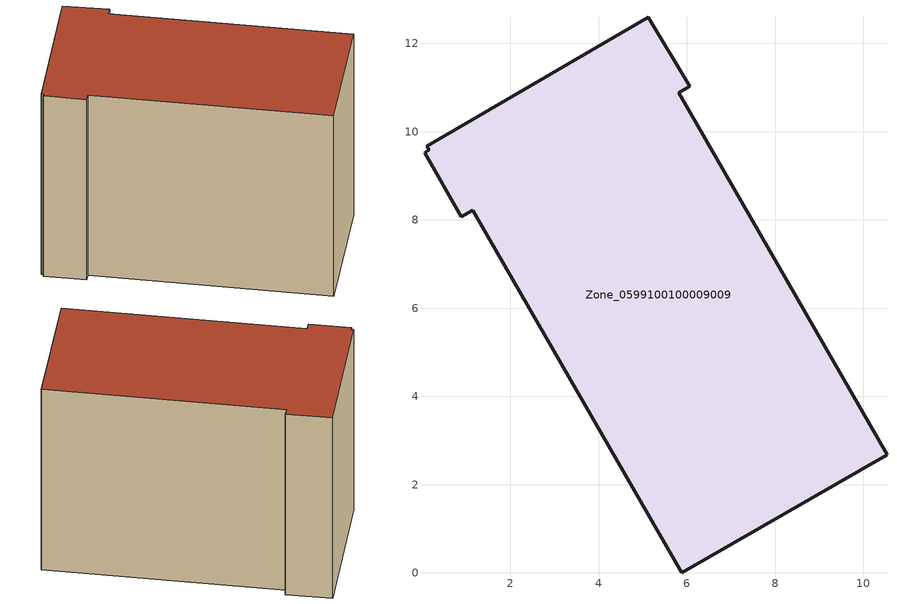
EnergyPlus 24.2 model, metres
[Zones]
Zone_0599100100009009
 floor ground (C_G): 10.53,2.68 5.88,0 1.14,8.22 0.88,8.07 0.05,9.53 0.15,9.59 0.1,9.67 5.12,12.6 6.07,11.03 5.81,10.88 z0
 wall outside (C_F): 5.88,0 10.53,2.68 5.81,10.88 6.07,11.03 5.12,12.6 0.1,9.67 0.15,9.59 0.05,9.53 0.88,8.07 1.14,8.22 5.88,0 z0:8.48
 roof outside (C_R): 0.1,9.67 0.15,9.59 0.05,9.53 0.88,8.07 1.14,8.22 5.88,0 10.53,2.68 5.81,10.88 6.07,11.03 5.12,12.6 z8.48
[BUILDING]
Pand.0599100100009009: North Axis=0; Terrain=City; Loads Convergence Tolerance Value=0.04; Temperature Convergence Tolerance Value=0.4; Solar Distribution=FullExterior; Maximum Number of Warmup Days=25; Minimum Number of Warmup Days=1
[Site:Location]
Rotterdam.The.Hague.AP_ZH_NLD Design_Conditions: Latitude=51.96; Longitude=4.45; Time Zone=1; Elevation=-4.5
[SITE:GROUNDTEMPERATURE:BUILDINGSURFACE]
18, 18, 18, 18, 18, 18, 18, 18, 18, 18, 18, 18
[MATERIAL] Thermal Absorptance=0.9; Solar Absorptance=0.7; Visible Absorptance=0.7
Name | Roughness | Thickness | Conductivity | Density | Specific Heat
G.TI.2006-2014 | MediumSmooth | 0.15 | 0.06 | 540 | 1210
F.TI.2006-2014 | Rough | 0.3 | 0.12 | 1920 | 840
R.TI.2006-2014 | MediumRough | 0.2 | 0.08 | 1500 | 1000
[CONSTRUCTION]
C_G: G.TI.2006-2014
C_F: F.TI.2006-2014
C_R: R.TI.2006-2014
[ZONE]
Zone_0599100100009009: Type=1; Multiplier=1; Ceiling Height=Autocalculate; Volume=Autocalculate; Floor Area=autocalculate; Part of Total Floor Area=Yes
[ZONEINFILTRATION:DESIGNFLOWRATE]
Infil_Zone_0599100100009009: Zone or ZoneList or Space or SpaceList=Zone_0599100100009009; Schedule=AlwaysOn; Design Flow Rate Calculation Method=Flow/Area; Flow Rate per Floor Area=0.0015; Constant Term Coefficient=1; Temperature Term Coefficient=0; Velocity Term Coefficient=0; Velocity Squared Term Coefficient=0
[HVACTEMPLATE:ZONE:IDEALLOADSAIRSYSTEM]
Zone_0599100100009009: Maximum Heating Supply Air Temperature=50; Minimum Cooling Supply Air Temperature=13; Maximum Heating Supply Air Humidity Ratio=0.0156; Minimum Cooling Supply Air Humidity Ratio=0.0077; Heating Limit=NoLimit; Cooling Limit=NoLimit; Dehumidification Control Type=ConstantSensibleHeatRatio; Cooling Sensible Heat Ratio=0.7; Dehumidification Setpoint=60; Humidification Control Type=None; Humidification Setpoint=30; Outdoor Air Method=None; Outdoor Air Flow Rate per Person=0.00944; Outdoor Air Flow Rate per Zone Floor Area=0; Outdoor Air Flow Rate per Zone=0; Demand Controlled Ventilation Type=None; Outdoor Air Economizer Type=NoEconomizer; Heat Recovery Type=None; Sensible Heat Recovery Effectiveness=0.7; Latent Heat Recovery Effectiveness=0.65
[ZONECONTROL:THERMOSTAT]
ThermostatControl_Zone_0599100100009009: Zone or ZoneList=Zone_0599100100009009; Control Type Schedule=DualSetpointControlType; Control 1=Thermostat_Zone_0599100100009009; Temperature Difference Between Cutout And Setpoint=0
[THERMOSTATSETPOINT:DUALSETPOINT]
Thermostat_Zone_0599100100009009: Heating Setpoint Temperature Schedule=HeatingSetpoint_Zone_0599100100009009; Cooling Setpoint Temperature Schedule=CoolingSetpoint_Zone_0599100100009009
[SCHEDULE:COMPACT]
HeatingSetpoint_Zone_0599100100009009: Through: 12/31, For: AllDays, Until: 24:00, 21
CoolingSetpoint_Zone_0599100100009009: Through: 12/31, For: AllDays, Until: 24:00, 24
DualSetpointControlType: Through: 12/31, For: AllDays, Until: 24:00, 4
AlwaysOn: Through: 12/31, For: AllDays, Until: 24:00, 1
